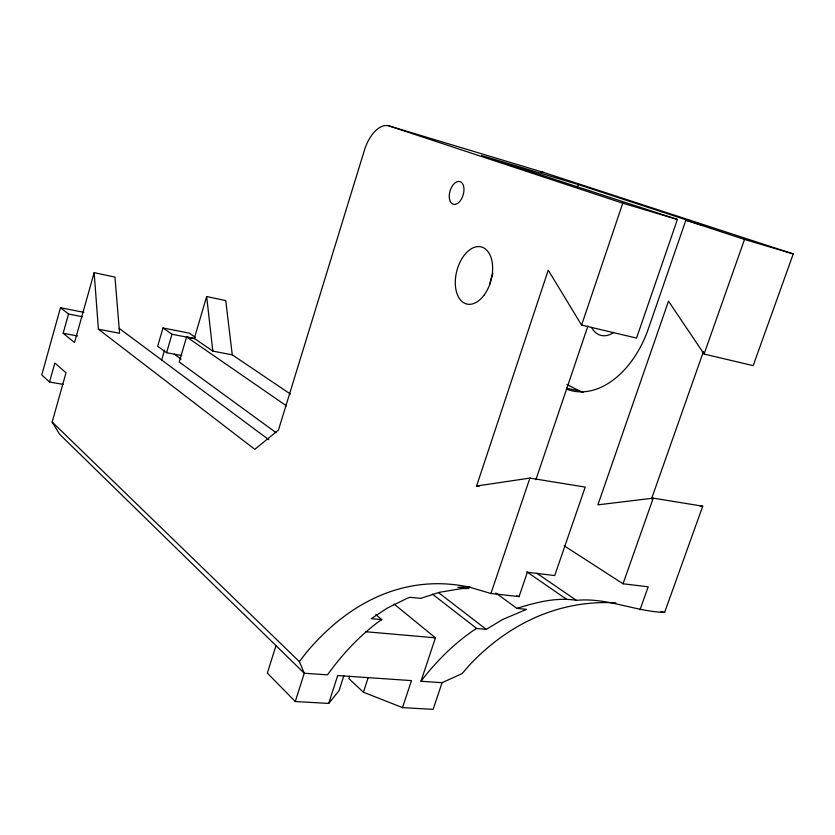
<?xml version="1.0" encoding="UTF-8"?>
<svg xmlns="http://www.w3.org/2000/svg" width="835" height="835" viewBox="0 0 835 835"><rect width="100%" height="100%" fill="white"/><g stroke="black" fill="none" stroke-linecap="round" stroke-linejoin="round"><path stroke-width="1.25" d="M83.897 312.353L60.464 307.739L41.75 374.957L49.526 382.033L63.22 384.351M49.526 382.033L54.839 363.016L66.017 372.765L52.167 422.04L59.609 434.242L304.274 673.26L327.508 674.847A439.857 257.076 83.6 0 1 378.245 621.96L381.772 619.633L375.802 614.591M94.157 272.659L98.405 329.199L119.582 333.269L114.959 277.084L94.157 272.659L74.513 342.527L63.157 333.259L68.533 314.023L60.464 307.739M195.411 337.34L189.274 333.155L162.982 327.967L157.669 346.243L166.593 352.714L181.769 355.564M161.677 359.916L164.526 350.126M166.593 352.714L171.979 334.25L162.982 327.967M290.423 394.057L232.255 354.833L212.841 351.107L194.315 338.415L186.591 336.912L179.233 361.983L275.999 432.593M194.315 338.415L206.652 296.529L225.742 300.6L232.255 354.833M275.988 645.622L267.346 673.093L295.256 701.525L328.687 703.425L339.031 690.691L343.832 675.859M295.256 701.525L304.274 673.26L299.389 661.644L52.167 422.04M328.687 703.425L337.695 675.546L411.467 680.598L402.501 707.621L363.392 692.215L348.853 678.604L349.635 676.183M363.392 692.215L368.193 677.529M479.113 486.398L476.587 486.012L548.24 270.185L581.598 325.097L636.541 338.081L677.404 219.459L481.618 155.519L578.3 184.545L702.903 225.314L685.859 220.221L648.346 328.813A88.886 59.316 -74.8 0 1 566.339 389.089M577.476 187.009L578.3 184.545M615.771 602.87A413.106 265.76 80.4 0 0 469.781 664.723L462.183 673.542L442.07 682.696L420.976 681.256L435.432 637.836L394.068 604.049M442.07 682.696L433.114 709.364L402.501 707.621M490.917 593.518L529.901 478.1L585.199 487.087L554.722 575.555L527.355 572.257L519.057 596.587L490.917 593.518L469.51 587.162A447.842 253.819 84.5 0 0 306.675 652.135L299.389 661.644M581.598 325.097L622.774 203.197L677.404 219.459M535.903 479.687L587.965 325.901M651.488 498.944L703.425 351.66M640.007 609.79L648.19 586.807L623.035 583.78L653.241 498.151L702.736 506.198L664.597 612.472C634.704 611.387 606.669 597.349 576.369 600.344C556.277 596.994 535.955 602.442 516.865 608.371L495.833 593.017M704.082 354.05L744.517 239.447L793.25 253.944L753.17 365.647L704.082 354.05L668.511 301.164L597.891 504.851L653.241 498.151M516.865 608.371L526.53 609.373L502.524 619.549L486.241 629.371L476.691 628.473L473.048 630.686A419.89 263.902 81.3 0 0 420.976 681.256M476.587 486.012L529.901 478.1M700.189 506.48L702.736 506.198M470.136 587.088L457.935 587.287L468.675 588.477L466.588 586.922M468.675 588.477L461.536 588.591L439.252 592.349L420.683 598.382L410.142 597.286L407.334 598.215L387.033 608.214L371.325 618.652L381.772 619.633M365.396 631.698L435.432 637.836M63.157 333.259L77.645 335.983M68.533 314.023L82.227 316.705M171.979 334.25L194.701 338.697M566.443 388.254L579.678 390.978A88.207 59.661 -74.7 0 0 583.227 392.565M661.007 611.491L664.597 612.472M516.646 595.887L519.057 596.587M98.405 329.199L254.811 449.334L278.462 430.025L364.384 150.321A31.333 16.742 -74 0 1 389.12 125.949L543.992 172.553L793.25 253.944M685.859 220.221L744.517 239.447M389.12 125.949L622.774 203.197M567.007 384.591L579.678 390.978M564.147 545.766L623.035 583.78M536.78 573.207L576.369 600.344M186.591 336.912L286.415 405.841M526.854 571.839L566.568 599.259M174.223 354.144L181.08 359.133M119.207 328.385L268.828 439.742M438.73 592.777L486.241 629.371M432.394 594.092L476.691 628.473M206.652 296.529L212.841 351.107M613.735 332.434A27.743 18.746 -74.7 0 1 591.493 327.362M489.915 283.973A29.016 18.026 -75.4 0 1 492.942 273.243M540.454 172.01A29.308 18.13 -72.7 0 1 543.992 172.553M450.263 201.465L449.512 199.168A11.836 6.857 -73.7 0 1 454.605 183.262A11.836 6.857 -73.7 0 1 463.696 186.633L463.978 189.357A11.836 6.857 -73.7 0 1 458.613 202.613A11.836 6.857 -73.7 0 1 450.263 201.465M483.862 295.413A29.455 17.744 -75.6 0 0 482.766 247.421A29.455 17.744 -75.6 0 0 455.294 283.545A29.455 17.744 -75.6 0 0 483.862 295.413"/></g></svg>
